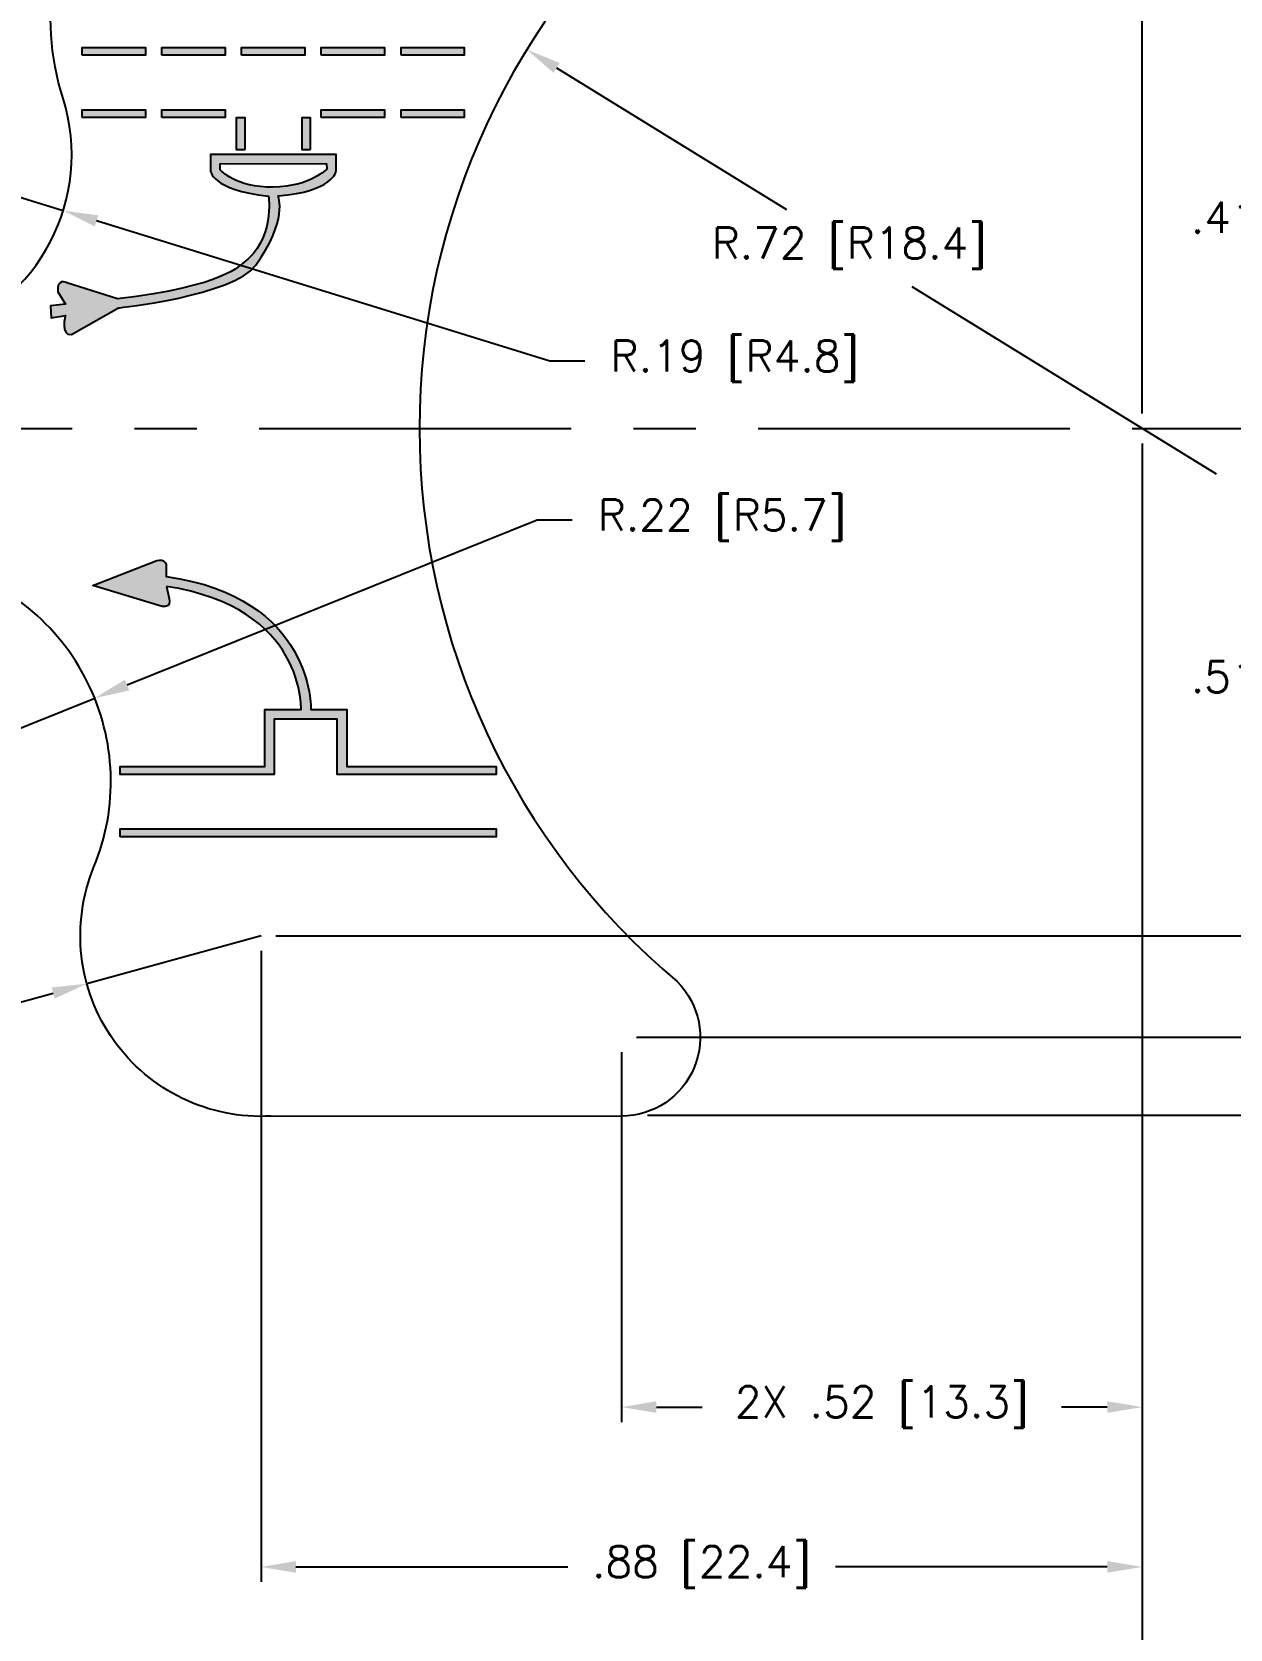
# Model space of a CAD drawing. Extents: x -2.1 to 19.7, y -0.3 to 16.
# Drawn here: x 8.39 to 13.2, y 5.19 to 11.6 of the extents above; entities that cross this region are included whole.
import ezdxf

# ---------------------------------------------------------------- set-up
doc = ezdxf.new("R2010")
doc.units = 0
doc.header["$MEASUREMENT"] = 0
doc.header["$PDMODE"] = 3
doc.header["$PDSIZE"] = 0.06
doc.linetypes.add('CENTER', pattern=[2, 1.25, -0.25, 0.25, -0.25])
doc.layers.get('0').update_dxf_attribs({"linetype": 'CONTINUOUS'})
doc.layers.get('Defpoints').update_dxf_attribs({"linetype": 'CONTINUOUS'})
for name, color, linetype in [('#Layer 1', 7, 'CONTINUOUS'), ('center', 7, 'CENTER'), ('DIM', 7, 'CONTINUOUS'), ('outline', 4, 'CONTINUOUS')]:
    doc.layers.add(name, color=color, linetype=linetype)
doc.styles.add('ROMANS', font='ROMANS.SHX')
doc.styles.get("Standard").update_dxf_attribs({"font": 'ROMANS.SHX'})
doc.dimstyles.get("Standard").update_dxf_attribs({"dimtxt": 0.18, "dimasz": 0.18, "dimexe": 0.18, "dimexo": 0.0625, "dimgap": 0.09, "dimtad": 0, "dimtih": 1, "dimtoh": 1, "dimdec": 4, "dimzin": 0, "dimdsep": 46, "dimtxsty": 'Standard', "dimcen": 0.09, "dimadec": 0, "dimazin": 0, "dimtfac": 1, "dimtdec": 4, "dimtofl": 0, "dimtmove": 0, "dimatfit": 3, "dimfxl": 1, "dimtolj": 1, "dimtzin": 0, "dimarcsym": 0})

# ---------------------------------------------------------------- blocks, each defined once
blk = doc.blocks.new('*D4')
at = {"layer": 'Defpoints', "color": 0, "transparency": 16777216}
for p in [(10.8027, 12.76), (16.4911, 12.76), (10.8027, 7.2513)]:
    blk.add_point(p, dxfattribs=at)
at = {"layer": 'DIM', "color": 0, "lineweight": -2, "transparency": 16777216}
for p, q in [((10.8627, 12.76), (16.5511, 12.76)), ((16.4911, 12.62), (16.4911, 10.2002)), ((16.4911, 7.3913), (16.4911, 9.8897)), ((10.8627, 7.2513), (16.5511, 7.2513))]:
    blk.add_line(p, q, dxfattribs=at)
at = {"layer": 'DIM', "color": 0, "transparency": 16777216}
for points in [[(16.4677, 12.62), (16.5144, 12.62), (16.4911, 12.76)], [(16.4677, 7.3913), (16.5144, 7.3913), (16.4911, 7.2513)]]:
    blk.add_solid(points, dxfattribs=at)
at = {"layer": 'DIM', "color": 0, "transparency": 16777216, "insert": (16.4911, 10.0449), "char_height": 0.125, "attachment_point": 5, "style": 'ROMANS'}
blk.add_mtext('\\A1;1.38 [35.0]', dxfattribs=at)
blk = doc.blocks.new('*D5')
at = {"layer": 'Defpoints', "color": 0, "transparency": 16777216}
for p in [(10.3788, 11.5249), (12.8461, 10.0055)]:
    blk.add_point(p, dxfattribs=at)
at = {"layer": 'DIM', "color": 0, "lineweight": -2, "transparency": 16777216}
for p, q in [((10.498, 11.4515), (11.42, 10.8837)), ((13.1441, 9.8219), (11.9242, 10.5732))]:
    blk.add_line(p, q, dxfattribs=at)
at = {"layer": 'DIM', "color": 0, "transparency": 16777216}
blk.add_solid([(10.5103, 11.4714), (10.4858, 11.4316), (10.3788, 11.5249)], dxfattribs=at)
at = {"layer": 'DIM', "color": 0, "transparency": 16777216, "insert": (11.6721, 10.7285), "char_height": 0.125, "attachment_point": 5, "style": 'ROMANS'}
blk.add_mtext('\\A1;R.72 [R18.4]', dxfattribs=at)
blk = doc.blocks.new('*D7')
at = {"layer": 'Defpoints', "color": 0, "transparency": 16777216}
for p in [(7.798, 11.1025), (8.5202, 10.8791)]:
    blk.add_point(p, dxfattribs=at)
at = {"layer": 'DIM', "color": 0, "lineweight": -2, "transparency": 16777216}
for p, q in [((7.798, 11.1025), (8.5202, 10.8791)), ((10.4714, 10.2755), (8.6539, 10.8377)), ((10.6114, 10.2755), (10.4714, 10.2755))]:
    blk.add_line(p, q, dxfattribs=at)
at = {"layer": 'DIM', "color": 0, "transparency": 16777216}
blk.add_solid([(8.6608, 10.86), (8.647, 10.8154), (8.5202, 10.8791)], dxfattribs=at)
at = {"layer": 'DIM', "color": 0, "transparency": 16777216, "insert": (11.2131, 10.2755), "char_height": 0.125, "attachment_point": 5, "style": 'ROMANS'}
blk.add_mtext('\\A1;R.19 [R4.8]', dxfattribs=at)
blk = doc.blocks.new('*D10')
at = {"layer": 'Defpoints', "color": 0, "transparency": 16777216}
for p in [(8.6462, 8.9241), (7.8134, 8.5891)]:
    blk.add_point(p, dxfattribs=at)
at = {"layer": 'DIM', "color": 0, "lineweight": -2, "transparency": 16777216}
for p, q in [((10.4203, 9.6378), (8.776, 8.9764)), ((10.5603, 9.6378), (10.4203, 9.6378)), ((7.8134, 8.5891), (8.6462, 8.9241))]:
    blk.add_line(p, q, dxfattribs=at)
at = {"layer": 'DIM', "color": 0, "transparency": 16777216}
blk.add_solid([(8.7673, 8.998), (8.7848, 8.9547), (8.6462, 8.9241)], dxfattribs=at)
at = {"layer": 'DIM', "color": 0, "transparency": 16777216, "insert": (11.162, 9.6378), "char_height": 0.125, "attachment_point": 5, "style": 'ROMANS'}
blk.add_mtext('\\A1;R.22 [R5.7]', dxfattribs=at)
blk = doc.blocks.new('*D11')
at = {"layer": 'Defpoints', "color": 0, "transparency": 16777216}
for p in [(9.3132, 7.9714), (8.6149, 7.7788)]:
    blk.add_point(p, dxfattribs=at)
at = {"layer": 'DIM', "color": 0, "lineweight": -2, "transparency": 16777216}
for p, q in [((9.3132, 7.9714), (8.6149, 7.7788)), ((7.6746, 7.5195), (8.4799, 7.7416)), ((7.5346, 7.5195), (7.6746, 7.5195))]:
    blk.add_line(p, q, dxfattribs=at)
at = {"layer": 'DIM', "color": 0, "transparency": 16777216}
blk.add_solid([(8.4737, 7.7641), (8.4861, 7.7191), (8.6149, 7.7788)], dxfattribs=at)
at = {"layer": 'DIM', "color": 0, "transparency": 16777216, "insert": (6.9329, 7.5195), "char_height": 0.125, "attachment_point": 5, "style": 'ROMANS'}
blk.add_mtext('\\A1;R.18 [R4.6]', dxfattribs=at)
blk = doc.blocks.new('*D16')
at = {"layer": 'Defpoints', "color": 0, "transparency": 16777216}
for p in [(12.8461, 10.0055), (10.7583, 7.564), (10.7583, 6.0813)]:
    blk.add_point(p, dxfattribs=at)
at = {"layer": 'DIM', "color": 0, "lineweight": -2, "transparency": 16777216}
for p, q in [((12.8461, 9.9455), (12.8461, 6.0213)), ((10.7583, 7.504), (10.7583, 6.0213)), ((10.8983, 6.0813), (11.0815, 6.0813)), ((12.7061, 6.0813), (12.5229, 6.0813))]:
    blk.add_line(p, q, dxfattribs=at)
at = {"layer": 'DIM', "color": 0, "transparency": 16777216}
for points in [[(10.8983, 6.1046), (10.8983, 6.0579), (10.7583, 6.0813)], [(12.7061, 6.1046), (12.7061, 6.0579), (12.8461, 6.0813)]]:
    blk.add_solid(points, dxfattribs=at)
at = {"layer": 'DIM', "color": 0, "transparency": 16777216, "insert": (11.8022, 6.0813), "char_height": 0.125, "attachment_point": 5, "style": 'ROMANS'}
blk.add_mtext('\\A1;2X .52 [13.3]', dxfattribs=at)
blk = doc.blocks.new('*D17')
at = {"layer": 'Defpoints', "color": 0, "transparency": 16777216}
for p in [(12.8461, 9.9455), (9.3132, 7.9714), (9.3132, 5.4403)]:
    blk.add_point(p, dxfattribs=at)
at = {"layer": 'DIM', "color": 0, "lineweight": -2, "transparency": 16777216}
for p, q in [((12.8461, 9.8855), (12.8461, 5.3803)), ((9.3132, 7.9114), (9.3132, 5.3803)), ((9.4532, 5.4403), (10.5435, 5.4403)), ((12.7061, 5.4403), (11.6159, 5.4403))]:
    blk.add_line(p, q, dxfattribs=at)
at = {"layer": 'DIM', "color": 0, "transparency": 16777216}
for points in [[(9.4532, 5.4636), (9.4532, 5.417), (9.3132, 5.4403)], [(12.7061, 5.4636), (12.7061, 5.417), (12.8461, 5.4403)]]:
    blk.add_solid(points, dxfattribs=at)
at = {"layer": 'DIM', "color": 0, "transparency": 16777216, "insert": (11.0797, 5.4403), "char_height": 0.125, "attachment_point": 5, "style": 'ROMANS'}
blk.add_mtext('\\A1;.88 [22.4]', dxfattribs=at)
blk = doc.blocks.new('*D18')
at = {"layer": 'Defpoints', "color": 0, "transparency": 16777216}
for p in [(12.8461, 10.0055), (7.8134, 8.5891), (7.8134, 4.8692)]:
    blk.add_point(p, dxfattribs=at)
at = {"layer": 'DIM', "color": 0, "lineweight": -2, "transparency": 16777216}
for p, q in [((12.8461, 9.9455), (12.8461, 4.8092)), ((7.8134, 8.5291), (7.8134, 4.8092)), ((7.9534, 4.8692), (9.74, 4.8692)), ((12.7061, 4.8692), (10.9195, 4.8692))]:
    blk.add_line(p, q, dxfattribs=at)
at = {"layer": 'DIM', "color": 0, "transparency": 16777216}
for points in [[(7.9534, 4.8926), (7.9534, 4.8459), (7.8134, 4.8692)], [(12.7061, 4.8926), (12.7061, 4.8459), (12.8461, 4.8692)]]:
    blk.add_solid(points, dxfattribs=at)
at = {"layer": 'DIM', "color": 0, "transparency": 16777216, "insert": (10.3297, 4.8692), "char_height": 0.125, "attachment_point": 5, "style": 'ROMANS'}
blk.add_mtext('\\A1;1.26 [32.0]', dxfattribs=at)
blk = doc.blocks.new('*D19')
at = {"layer": 'Defpoints', "color": 0, "transparency": 16777216}
for p in [(9.5714, 13.9377), (9.5714, 11.6576), (12.8461, 10.0055)]:
    blk.add_point(p, dxfattribs=at)
at = {"layer": 'DIM', "color": 0, "lineweight": -2, "transparency": 16777216}
for p, q in [((9.5714, 11.7176), (9.5714, 13.9977)), ((12.8461, 10.0655), (12.8461, 13.9977)), ((9.7114, 13.9377), (10.6726, 13.9377)), ((12.7061, 13.9377), (11.745, 13.9377))]:
    blk.add_line(p, q, dxfattribs=at)
at = {"layer": 'DIM', "color": 0, "transparency": 16777216}
for points in [[(9.7114, 13.961), (9.7114, 13.9144), (9.5714, 13.9377)], [(12.7061, 13.961), (12.7061, 13.9144), (12.8461, 13.9377)]]:
    blk.add_solid(points, dxfattribs=at)
at = {"layer": 'DIM', "color": 0, "transparency": 16777216, "insert": (11.2088, 13.9377), "char_height": 0.125, "attachment_point": 5, "style": 'ROMANS'}
blk.add_mtext('\\A1;.82 [20.8]', dxfattribs=at)
blk = doc.blocks.new('*D20')
at = {"layer": 'Defpoints', "color": 0, "transparency": 16777216}
for p in [(7.798, 14.5204), (7.798, 11.1025), (12.8461, 10.0055)]:
    blk.add_point(p, dxfattribs=at)
at = {"layer": 'DIM', "color": 0, "lineweight": -2, "transparency": 16777216}
for p, q in [((7.798, 11.1625), (7.798, 14.5804)), ((12.8461, 10.0655), (12.8461, 14.5804)), ((7.938, 14.5204), (9.7323, 14.5204)), ((12.7061, 14.5204), (10.9118, 14.5204))]:
    blk.add_line(p, q, dxfattribs=at)
at = {"layer": 'DIM', "color": 0, "transparency": 16777216}
for points in [[(7.938, 14.5437), (7.938, 14.4971), (7.798, 14.5204)], [(12.7061, 14.5437), (12.7061, 14.4971), (12.8461, 14.5204)]]:
    blk.add_solid(points, dxfattribs=at)
at = {"layer": 'DIM', "color": 0, "transparency": 16777216, "insert": (10.3221, 14.5204), "char_height": 0.125, "attachment_point": 5, "style": 'ROMANS'}
blk.add_mtext('\\A1;1.26 [32.1]', dxfattribs=at)
blk = doc.blocks.new('*D21')
at = {"layer": 'Defpoints', "color": 0, "transparency": 16777216}
for p in [(12.8461, 10.0055), (14.7771, 10.0055), (10.7583, 7.564)]:
    blk.add_point(p, dxfattribs=at)
at = {"layer": 'DIM', "color": 0, "lineweight": -2, "transparency": 16777216}
for p, q in [((12.9061, 10.0055), (14.8371, 10.0055)), ((14.7771, 9.8655), (14.7771, 8.9841)), ((14.7771, 7.704), (14.7771, 8.6736)), ((10.8183, 7.564), (14.8371, 7.564))]:
    blk.add_line(p, q, dxfattribs=at)
at = {"layer": 'DIM', "color": 0, "transparency": 16777216}
for points in [[(14.7538, 9.8655), (14.8004, 9.8655), (14.7771, 10.0055)], [(14.7538, 7.704), (14.8004, 7.704), (14.7771, 7.564)]]:
    blk.add_solid(points, dxfattribs=at)
at = {"layer": 'DIM', "color": 0, "transparency": 16777216, "insert": (14.7771, 8.8289), "char_height": 0.125, "attachment_point": 5, "style": 'ROMANS'}
blk.add_mtext('\\A1;.61 [15.5]', dxfattribs=at)
blk = doc.blocks.new('*D22')
at = {"layer": 'Defpoints', "color": 0, "transparency": 16777216}
for p in [(10.7576, 12.4452), (14.7771, 12.4452), (12.8461, 10.0055)]:
    blk.add_point(p, dxfattribs=at)
at = {"layer": 'DIM', "color": 0, "lineweight": -2, "transparency": 16777216}
for p, q in [((10.8176, 12.4452), (14.8371, 12.4452)), ((14.7771, 12.3052), (14.7771, 11.4032)), ((14.7771, 10.1455), (14.7771, 11.0927)), ((12.9061, 10.0055), (14.8371, 10.0055))]:
    blk.add_line(p, q, dxfattribs=at)
at = {"layer": 'DIM', "color": 0, "transparency": 16777216}
for points in [[(14.7538, 12.3052), (14.8004, 12.3052), (14.7771, 12.4452)], [(14.7538, 10.1455), (14.8004, 10.1455), (14.7771, 10.0055)]]:
    blk.add_solid(points, dxfattribs=at)
at = {"layer": 'DIM', "color": 0, "transparency": 16777216, "insert": (14.7771, 11.248), "char_height": 0.125, "attachment_point": 5, "style": 'ROMANS'}
blk.add_mtext('\\A1;.61 [15.5]', dxfattribs=at)
blk = doc.blocks.new('*D23')
at = {"layer": 'Defpoints', "color": 0, "transparency": 16777216}
for p in [(12.8461, 10.0055), (13.4809, 10.0055), (9.3132, 7.9714)]:
    blk.add_point(p, dxfattribs=at)
at = {"layer": 'DIM', "color": 0, "lineweight": -2, "transparency": 16777216}
for p, q in [((12.9061, 10.0055), (13.5409, 10.0055)), ((13.4809, 9.8655), (13.4809, 9.1437)), ((13.4809, 8.1114), (13.4809, 8.8332)), ((9.3732, 7.9714), (13.5409, 7.9714))]:
    blk.add_line(p, q, dxfattribs=at)
at = {"layer": 'DIM', "color": 0, "transparency": 16777216}
for points in [[(13.4576, 9.8655), (13.5042, 9.8655), (13.4809, 10.0055)], [(13.4576, 8.1114), (13.5042, 8.1114), (13.4809, 7.9714)]]:
    blk.add_solid(points, dxfattribs=at)
at = {"layer": 'DIM', "color": 0, "transparency": 16777216, "insert": (13.4809, 8.9885), "char_height": 0.125, "attachment_point": 5, "style": 'ROMANS'}
blk.add_mtext('\\A1;.51 [12.9]', dxfattribs=at)
blk = doc.blocks.new('*D24')
at = {"layer": 'Defpoints', "color": 0, "transparency": 16777216}
for p in [(9.5714, 11.6576), (13.4809, 11.6576), (12.8461, 10.0055)]:
    blk.add_point(p, dxfattribs=at)
at = {"layer": 'DIM', "color": 0, "lineweight": -2, "transparency": 16777216}
for p, q in [((9.6314, 11.6576), (13.5409, 11.6576)), ((13.4809, 11.5176), (13.4809, 10.9868)), ((13.4809, 10.1455), (13.4809, 10.6763)), ((12.9061, 10.0055), (13.5409, 10.0055))]:
    blk.add_line(p, q, dxfattribs=at)
at = {"layer": 'DIM', "color": 0, "transparency": 16777216}
for points in [[(13.4576, 11.5176), (13.5042, 11.5176), (13.4809, 11.6576)], [(13.4576, 10.1455), (13.5042, 10.1455), (13.4809, 10.0055)]]:
    blk.add_solid(points, dxfattribs=at)
at = {"layer": 'DIM', "color": 0, "transparency": 16777216, "insert": (13.4809, 10.8315), "char_height": 0.125, "attachment_point": 5, "style": 'ROMANS'}
blk.add_mtext('\\A1;.41 [10.5]', dxfattribs=at)

msp = doc.modelspace()

# ---------------------------------------------------------------- hatches: boundary and pattern name
h = msp.add_hatch(color=256)
edge = h.paths.add_edge_path()
edge.add_spline(control_points=[(8.5962, 11.502), (8.5962, 11.502), (8.8498, 11.502), (8.8498, 11.502), (8.8498, 11.502), (8.8498, 11.502), (8.8498, 11.5333), (8.8498, 11.5333), (8.8498, 11.5333), (8.8498, 11.5333), (8.5962, 11.5333), (8.5962, 11.5333), (8.5962, 11.5333), (8.5962, 11.5333), (8.5962, 11.502), (8.5962, 11.502)], knot_values=[0, 0, 0, 0, 0.25, 0.25, 0.25, 0.25, 0.5, 0.5, 0.5, 0.5, 0.75, 0.75, 0.75, 0.75, 1, 1, 1, 1], degree=3, periodic=0)
h = msp.add_hatch(color=256)
edge = h.paths.add_edge_path()
edge.add_spline(control_points=[(8.9158, 11.502), (8.9158, 11.502), (9.1693, 11.502), (9.1693, 11.502), (9.1693, 11.502), (9.1693, 11.502), (9.1693, 11.5333), (9.1693, 11.5333), (9.1693, 11.5333), (9.1693, 11.5333), (8.9158, 11.5333), (8.9158, 11.5333), (8.9158, 11.5333), (8.9158, 11.5333), (8.9158, 11.502), (8.9158, 11.502)], knot_values=[0, 0, 0, 0, 0.25, 0.25, 0.25, 0.25, 0.5, 0.5, 0.5, 0.5, 0.75, 0.75, 0.75, 0.75, 1, 1, 1, 1], degree=3, periodic=0)
h = msp.add_hatch(color=256)
edge = h.paths.add_edge_path()
edge.add_spline(control_points=[(9.2353, 11.502), (9.2353, 11.502), (9.4888, 11.502), (9.4888, 11.502), (9.4888, 11.502), (9.4888, 11.502), (9.4888, 11.5333), (9.4888, 11.5333), (9.4888, 11.5333), (9.4888, 11.5333), (9.2353, 11.5333), (9.2353, 11.5333), (9.2353, 11.5333), (9.2353, 11.5333), (9.2353, 11.502), (9.2353, 11.502)], knot_values=[0, 0, 0, 0, 0.25, 0.25, 0.25, 0.25, 0.5, 0.5, 0.5, 0.5, 0.75, 0.75, 0.75, 0.75, 1, 1, 1, 1], degree=3, periodic=0)
h = msp.add_hatch(color=256)
edge = h.paths.add_edge_path()
edge.add_spline(control_points=[(9.5548, 11.502), (9.5548, 11.502), (9.8084, 11.502), (9.8084, 11.502), (9.8084, 11.502), (9.8084, 11.502), (9.8084, 11.5333), (9.8084, 11.5333), (9.8084, 11.5333), (9.8084, 11.5333), (9.5548, 11.5333), (9.5548, 11.5333), (9.5548, 11.5333), (9.5548, 11.5333), (9.5548, 11.502), (9.5548, 11.502)], knot_values=[0, 0, 0, 0, 0.25, 0.25, 0.25, 0.25, 0.5, 0.5, 0.5, 0.5, 0.75, 0.75, 0.75, 0.75, 1, 1, 1, 1], degree=3, periodic=0)
h = msp.add_hatch(color=256)
edge = h.paths.add_edge_path()
edge.add_spline(control_points=[(9.8745, 11.502), (9.8745, 11.502), (10.128, 11.502), (10.128, 11.502), (10.128, 11.502), (10.128, 11.502), (10.128, 11.5333), (10.128, 11.5333), (10.128, 11.5333), (10.128, 11.5333), (9.8745, 11.5333), (9.8745, 11.5333), (9.8745, 11.5333), (9.8745, 11.5333), (9.8745, 11.502), (9.8745, 11.502)], knot_values=[0, 0, 0, 0, 0.25, 0.25, 0.25, 0.25, 0.5, 0.5, 0.5, 0.5, 0.75, 0.75, 0.75, 0.75, 1, 1, 1, 1], degree=3, periodic=0)
h = msp.add_hatch(color=256)
edge = h.paths.add_edge_path()
edge.add_spline(control_points=[(8.5962, 11.2519), (8.5962, 11.2519), (8.8498, 11.2519), (8.8498, 11.2519), (8.8498, 11.2519), (8.8498, 11.2519), (8.8498, 11.2832), (8.8498, 11.2832), (8.8498, 11.2832), (8.8498, 11.2832), (8.5962, 11.2832), (8.5962, 11.2832), (8.5962, 11.2832), (8.5962, 11.2832), (8.5962, 11.2519), (8.5962, 11.2519)], knot_values=[0, 0, 0, 0, 0.25, 0.25, 0.25, 0.25, 0.5, 0.5, 0.5, 0.5, 0.75, 0.75, 0.75, 0.75, 1, 1, 1, 1], degree=3, periodic=0)
h = msp.add_hatch(color=256)
edge = h.paths.add_edge_path()
edge.add_spline(control_points=[(8.9158, 11.2519), (8.9158, 11.2519), (9.1693, 11.2519), (9.1693, 11.2519), (9.1693, 11.2519), (9.1693, 11.2519), (9.1693, 11.2832), (9.1693, 11.2832), (9.1693, 11.2832), (9.1693, 11.2832), (8.9158, 11.2832), (8.9158, 11.2832), (8.9158, 11.2832), (8.9158, 11.2832), (8.9158, 11.2519), (8.9158, 11.2519)], knot_values=[0, 0, 0, 0, 0.25, 0.25, 0.25, 0.25, 0.5, 0.5, 0.5, 0.5, 0.75, 0.75, 0.75, 0.75, 1, 1, 1, 1], degree=3, periodic=0)
h = msp.add_hatch(color=256)
edge = h.paths.add_edge_path()
edge.add_spline(control_points=[(9.5548, 11.2519), (9.5548, 11.2519), (9.8084, 11.2519), (9.8084, 11.2519), (9.8084, 11.2519), (9.8084, 11.2519), (9.8084, 11.2832), (9.8084, 11.2832), (9.8084, 11.2832), (9.8084, 11.2832), (9.5548, 11.2832), (9.5548, 11.2832), (9.5548, 11.2832), (9.5548, 11.2832), (9.5548, 11.2519), (9.5548, 11.2519)], knot_values=[0, 0, 0, 0, 0.25, 0.25, 0.25, 0.25, 0.5, 0.5, 0.5, 0.5, 0.75, 0.75, 0.75, 0.75, 1, 1, 1, 1], degree=3, periodic=0)
h = msp.add_hatch(color=256)
edge = h.paths.add_edge_path()
edge.add_spline(control_points=[(9.8745, 11.2519), (9.8745, 11.2519), (10.128, 11.2519), (10.128, 11.2519), (10.128, 11.2519), (10.128, 11.2519), (10.128, 11.2832), (10.128, 11.2832), (10.128, 11.2832), (10.128, 11.2832), (9.8745, 11.2832), (9.8745, 11.2832), (9.8745, 11.2832), (9.8745, 11.2832), (9.8745, 11.2519), (9.8745, 11.2519)], knot_values=[0, 0, 0, 0, 0.25, 0.25, 0.25, 0.25, 0.5, 0.5, 0.5, 0.5, 0.75, 0.75, 0.75, 0.75, 1, 1, 1, 1], degree=3, periodic=0)
h = msp.add_hatch(color=256)
edge = h.paths.add_edge_path()
edge.add_spline(control_points=[(9.2492, 11.1246), (9.2492, 11.1246), (9.2133, 11.1246), (9.2133, 11.1246), (9.2133, 11.1246), (9.2133, 11.1246), (9.2133, 11.2508), (9.2133, 11.2508), (9.2133, 11.2508), (9.2133, 11.2508), (9.2492, 11.2508), (9.2492, 11.2508), (9.2492, 11.2508), (9.2492, 11.2508), (9.2492, 11.1246), (9.2492, 11.1246)], knot_values=[0, 0, 0, 0, 0.25, 0.25, 0.25, 0.25, 0.5, 0.5, 0.5, 0.5, 0.75, 0.75, 0.75, 0.75, 1, 1, 1, 1], degree=3, periodic=0)
h = msp.add_hatch(color=256)
edge = h.paths.add_edge_path()
edge.add_spline(control_points=[(9.512, 11.1246), (9.512, 11.1246), (9.4762, 11.1246), (9.4762, 11.1246), (9.4762, 11.1246), (9.4762, 11.1246), (9.4762, 11.2508), (9.4762, 11.2508), (9.4762, 11.2508), (9.4762, 11.2508), (9.512, 11.2508), (9.512, 11.2508), (9.512, 11.2508), (9.512, 11.2508), (9.512, 11.1246), (9.512, 11.1246)], knot_values=[0, 0, 0, 0, 0.25, 0.25, 0.25, 0.25, 0.5, 0.5, 0.5, 0.5, 0.75, 0.75, 0.75, 0.75, 1, 1, 1, 1], degree=3, periodic=0)
h = msp.add_hatch(color=256)
edge = h.paths.add_edge_path(flags=16)
edge.add_spline(control_points=[(9.1496, 11.0679), (9.1496, 11.0679), (9.1496, 11.0679), (9.1496, 11.0679), (9.1496, 11.0679), (9.1496, 11.0679), (9.1496, 11.0424), (9.1496, 11.0424), (9.1496, 11.0424), (9.1496, 11.0424), (9.2122, 10.9706), (9.3615, 10.9729), (9.3615, 10.9729), (9.5109, 10.9752), (9.5769, 11.0458), (9.5769, 11.0458), (9.5769, 11.0458), (9.5769, 11.0458), (9.5756, 11.0667), (9.5756, 11.0667), (9.5756, 11.0667), (9.5756, 11.0667), (9.1496, 11.0679), (9.1496, 11.0679)], knot_values=[0, 0, 0, 0, 0.166667, 0.166667, 0.166667, 0.166667, 0.333333, 0.333333, 0.333333, 0.333333, 0.5, 0.5, 0.5, 0.5, 0.666667, 0.666667, 0.666667, 0.666667, 0.833333, 0.833333, 0.833333, 0.833333, 1, 1, 1, 1], degree=3, periodic=0)
edge = h.paths.add_edge_path()
edge.add_spline(control_points=[(9.292, 10.6603), (9.2015, 10.5375), (8.7421, 10.4889), (8.7421, 10.4889), (8.7421, 10.4889), (8.7421, 10.4889), (8.5534, 10.3824), (8.5534, 10.3824), (8.5534, 10.3824), (8.507, 10.3767), (8.5291, 10.4589), (8.5291, 10.4589), (8.5291, 10.4589), (8.5291, 10.4589), (8.4723, 10.4496), (8.4723, 10.4496), (8.4723, 10.4496), (8.4723, 10.4496), (8.4688, 10.4971), (8.4688, 10.4971), (8.4688, 10.4971), (8.4688, 10.4971), (8.5291, 10.504), (8.5291, 10.504), (8.5291, 10.504), (8.5291, 10.504), (8.499, 10.5538), (8.499, 10.5538), (8.499, 10.5538), (8.492, 10.6105), (8.5349, 10.5897), (8.5349, 10.5897), (8.5349, 10.5897), (8.5349, 10.5897), (8.7374, 10.5248), (8.7374, 10.5248), (8.7374, 10.5248), (9.167, 10.5735), (9.2388, 10.6673), (9.2388, 10.6673), (9.2388, 10.6673), (9.3708, 10.7622), (9.343, 10.937), (9.343, 10.937), (9.343, 10.937), (9.1114, 10.9625), (9.1103, 11.04), (9.1103, 11.04), (9.1103, 11.04), (9.1103, 11.04), (9.1103, 11.1038), (9.1103, 11.1038), (9.1103, 11.1038), (9.1103, 11.1038), (9.6139, 11.1038), (9.6139, 11.1038), (9.6139, 11.1038), (9.6139, 11.1038), (9.6139, 11.0366), (9.6139, 11.0366), (9.6139, 11.0366), (9.6139, 11.0366), (9.6023, 10.9555), (9.3824, 10.9381), (9.3824, 10.9381), (9.3824, 10.9381), (9.4217, 10.8363), (9.292, 10.6603)], knot_values=[0, 0, 0, 0, 0.058824, 0.058824, 0.058824, 0.058824, 0.117647, 0.117647, 0.117647, 0.117647, 0.176471, 0.176471, 0.176471, 0.176471, 0.235294, 0.235294, 0.235294, 0.235294, 0.294118, 0.294118, 0.294118, 0.294118, 0.352941, 0.352941, 0.352941, 0.352941, 0.411765, 0.411765, 0.411765, 0.411765, 0.470588, 0.470588, 0.470588, 0.470588, 0.529412, 0.529412, 0.529412, 0.529412, 0.588235, 0.588235, 0.588235, 0.588235, 0.647059, 0.647059, 0.647059, 0.647059, 0.705882, 0.705882, 0.705882, 0.705882, 0.764706, 0.764706, 0.764706, 0.764706, 0.823529, 0.823529, 0.823529, 0.823529, 0.882353, 0.882353, 0.882353, 0.882353, 0.941176, 0.941176, 0.941176, 0.941176, 1, 1, 1, 1], degree=3, periodic=0)
h = msp.add_hatch(color=256)
edge = h.paths.add_edge_path()
edge.add_spline(control_points=[(8.934, 9.3719), (9.4924, 9.2877), (9.4736, 8.8786), (9.4736, 8.8786), (9.4736, 8.8786), (9.4736, 8.8786), (9.3291, 8.8786), (9.3291, 8.8786), (9.3291, 8.8786), (9.3291, 8.8786), (9.3291, 8.6504), (9.3291, 8.6504), (9.3291, 8.6504), (9.3291, 8.6504), (8.7479, 8.6504), (8.7479, 8.6504), (8.7479, 8.6504), (8.7479, 8.6504), (8.7479, 8.6179), (8.7479, 8.6179), (8.7479, 8.6179), (8.7479, 8.6179), (9.3662, 8.6179), (9.3662, 8.6179), (9.3662, 8.6179), (9.3662, 8.6179), (9.3662, 8.8392), (9.3662, 8.8392), (9.3662, 8.8392), (9.3662, 8.8392), (9.6185, 8.8392), (9.6185, 8.8392), (9.6185, 8.8392), (9.6185, 8.8392), (9.6185, 8.6179), (9.6185, 8.6179), (9.6185, 8.6179), (9.6185, 8.6179), (10.2563, 8.6179), (10.2563, 8.6179), (10.2563, 8.6179), (10.2563, 8.6179), (10.2563, 8.6504), (10.2563, 8.6504), (10.2563, 8.6504), (10.2563, 8.6504), (9.6579, 8.6504), (9.6579, 8.6504), (9.6579, 8.6504), (9.6579, 8.6504), (9.6579, 8.8788), (9.6579, 8.8788), (9.6579, 8.8788), (9.6579, 8.8788), (9.5131, 8.8788), (9.5131, 8.8788), (9.5131, 8.8788), (9.5131, 8.8788), (9.5271, 9.3295), (8.9331, 9.4112), (8.9331, 9.4112), (8.9331, 9.4112), (8.9331, 9.4588), (8.9331, 9.4588), (8.9331, 9.4588), (8.9331, 9.4588), (8.9287, 9.4866), (8.8949, 9.4754), (8.8949, 9.4754), (8.8949, 9.4754), (8.6388, 9.3763), (8.6388, 9.3763), (8.6388, 9.3763), (8.6388, 9.3763), (8.9175, 9.2921), (8.9175, 9.2921), (8.9175, 9.2921), (8.9175, 9.2921), (8.954, 9.2825), (8.9453, 9.3242), (8.9453, 9.3242), (8.9453, 9.3242), (8.934, 9.3719), (8.934, 9.3719)], knot_values=[0, 0, 0, 0, 0.047619, 0.047619, 0.047619, 0.047619, 0.095238, 0.095238, 0.095238, 0.095238, 0.142857, 0.142857, 0.142857, 0.142857, 0.190476, 0.190476, 0.190476, 0.190476, 0.238095, 0.238095, 0.238095, 0.238095, 0.285714, 0.285714, 0.285714, 0.285714, 0.333333, 0.333333, 0.333333, 0.333333, 0.380952, 0.380952, 0.380952, 0.380952, 0.428571, 0.428571, 0.428571, 0.428571, 0.47619, 0.47619, 0.47619, 0.47619, 0.52381, 0.52381, 0.52381, 0.52381, 0.571429, 0.571429, 0.571429, 0.571429, 0.619048, 0.619048, 0.619048, 0.619048, 0.666667, 0.666667, 0.666667, 0.666667, 0.714286, 0.714286, 0.714286, 0.714286, 0.761905, 0.761905, 0.761905, 0.761905, 0.809524, 0.809524, 0.809524, 0.809524, 0.857143, 0.857143, 0.857143, 0.857143, 0.904762, 0.904762, 0.904762, 0.904762, 0.952381, 0.952381, 0.952381, 0.952381, 1, 1, 1, 1], degree=3, periodic=0)
h = msp.add_hatch(color=256)
edge = h.paths.add_edge_path()
edge.add_spline(control_points=[(8.7479, 8.3678), (8.7479, 8.3678), (10.2563, 8.3678), (10.2563, 8.3678), (10.2563, 8.3678), (10.2563, 8.3678), (10.2563, 8.4003), (10.2563, 8.4003), (10.2563, 8.4003), (10.2563, 8.4003), (8.7479, 8.4003), (8.7479, 8.4003), (8.7479, 8.4003), (8.7479, 8.4003), (8.7479, 8.3678), (8.7479, 8.3678)], knot_values=[0, 0, 0, 0, 0.25, 0.25, 0.25, 0.25, 0.5, 0.5, 0.5, 0.5, 0.75, 0.75, 0.75, 0.75, 1, 1, 1, 1], degree=3, periodic=0)

# ---------------------------------------------------------------- linework, layer by layer
at = {"layer": '#Layer 1'}
for points, knots in [([(8.5962, 11.502), (8.5962, 11.502), (8.8498, 11.502), (8.8498, 11.502), (8.8498, 11.502), (8.8498, 11.502), (8.8498, 11.5333), (8.8498, 11.5333), (8.8498, 11.5333), (8.8498, 11.5333), (8.5962, 11.5333), (8.5962, 11.5333), (8.5962, 11.5333), (8.5962, 11.5333), (8.5962, 11.502), (8.5962, 11.502)], [0, 0, 0, 0, 0.25, 0.25, 0.25, 0.25, 0.5, 0.5, 0.5, 0.5, 0.75, 0.75, 0.75, 0.75, 1, 1, 1, 1]), ([(8.9158, 11.502), (8.9158, 11.502), (9.1693, 11.502), (9.1693, 11.502), (9.1693, 11.502), (9.1693, 11.502), (9.1693, 11.5333), (9.1693, 11.5333), (9.1693, 11.5333), (9.1693, 11.5333), (8.9158, 11.5333), (8.9158, 11.5333), (8.9158, 11.5333), (8.9158, 11.5333), (8.9158, 11.502), (8.9158, 11.502)], [0, 0, 0, 0, 0.25, 0.25, 0.25, 0.25, 0.5, 0.5, 0.5, 0.5, 0.75, 0.75, 0.75, 0.75, 1, 1, 1, 1]), ([(9.2353, 11.502), (9.2353, 11.502), (9.4888, 11.502), (9.4888, 11.502), (9.4888, 11.502), (9.4888, 11.502), (9.4888, 11.5333), (9.4888, 11.5333), (9.4888, 11.5333), (9.4888, 11.5333), (9.2353, 11.5333), (9.2353, 11.5333), (9.2353, 11.5333), (9.2353, 11.5333), (9.2353, 11.502), (9.2353, 11.502)], [0, 0, 0, 0, 0.25, 0.25, 0.25, 0.25, 0.5, 0.5, 0.5, 0.5, 0.75, 0.75, 0.75, 0.75, 1, 1, 1, 1]), ([(9.5548, 11.502), (9.5548, 11.502), (9.8084, 11.502), (9.8084, 11.502), (9.8084, 11.502), (9.8084, 11.502), (9.8084, 11.5333), (9.8084, 11.5333), (9.8084, 11.5333), (9.8084, 11.5333), (9.5548, 11.5333), (9.5548, 11.5333), (9.5548, 11.5333), (9.5548, 11.5333), (9.5548, 11.502), (9.5548, 11.502)], [0, 0, 0, 0, 0.25, 0.25, 0.25, 0.25, 0.5, 0.5, 0.5, 0.5, 0.75, 0.75, 0.75, 0.75, 1, 1, 1, 1]), ([(9.8745, 11.502), (9.8745, 11.502), (10.128, 11.502), (10.128, 11.502), (10.128, 11.502), (10.128, 11.502), (10.128, 11.5333), (10.128, 11.5333), (10.128, 11.5333), (10.128, 11.5333), (9.8745, 11.5333), (9.8745, 11.5333), (9.8745, 11.5333), (9.8745, 11.5333), (9.8745, 11.502), (9.8745, 11.502)], [0, 0, 0, 0, 0.25, 0.25, 0.25, 0.25, 0.5, 0.5, 0.5, 0.5, 0.75, 0.75, 0.75, 0.75, 1, 1, 1, 1]), ([(8.5962, 11.2519), (8.5962, 11.2519), (8.8498, 11.2519), (8.8498, 11.2519), (8.8498, 11.2519), (8.8498, 11.2519), (8.8498, 11.2832), (8.8498, 11.2832), (8.8498, 11.2832), (8.8498, 11.2832), (8.5962, 11.2832), (8.5962, 11.2832), (8.5962, 11.2832), (8.5962, 11.2832), (8.5962, 11.2519), (8.5962, 11.2519)], [0, 0, 0, 0, 0.25, 0.25, 0.25, 0.25, 0.5, 0.5, 0.5, 0.5, 0.75, 0.75, 0.75, 0.75, 1, 1, 1, 1]), ([(8.9158, 11.2519), (8.9158, 11.2519), (9.1693, 11.2519), (9.1693, 11.2519), (9.1693, 11.2519), (9.1693, 11.2519), (9.1693, 11.2832), (9.1693, 11.2832), (9.1693, 11.2832), (9.1693, 11.2832), (8.9158, 11.2832), (8.9158, 11.2832), (8.9158, 11.2832), (8.9158, 11.2832), (8.9158, 11.2519), (8.9158, 11.2519)], [0, 0, 0, 0, 0.25, 0.25, 0.25, 0.25, 0.5, 0.5, 0.5, 0.5, 0.75, 0.75, 0.75, 0.75, 1, 1, 1, 1]), ([(9.5548, 11.2519), (9.5548, 11.2519), (9.8084, 11.2519), (9.8084, 11.2519), (9.8084, 11.2519), (9.8084, 11.2519), (9.8084, 11.2832), (9.8084, 11.2832), (9.8084, 11.2832), (9.8084, 11.2832), (9.5548, 11.2832), (9.5548, 11.2832), (9.5548, 11.2832), (9.5548, 11.2832), (9.5548, 11.2519), (9.5548, 11.2519)], [0, 0, 0, 0, 0.25, 0.25, 0.25, 0.25, 0.5, 0.5, 0.5, 0.5, 0.75, 0.75, 0.75, 0.75, 1, 1, 1, 1]), ([(9.8745, 11.2519), (9.8745, 11.2519), (10.128, 11.2519), (10.128, 11.2519), (10.128, 11.2519), (10.128, 11.2519), (10.128, 11.2832), (10.128, 11.2832), (10.128, 11.2832), (10.128, 11.2832), (9.8745, 11.2832), (9.8745, 11.2832), (9.8745, 11.2832), (9.8745, 11.2832), (9.8745, 11.2519), (9.8745, 11.2519)], [0, 0, 0, 0, 0.25, 0.25, 0.25, 0.25, 0.5, 0.5, 0.5, 0.5, 0.75, 0.75, 0.75, 0.75, 1, 1, 1, 1]), ([(9.2492, 11.1246), (9.2492, 11.1246), (9.2133, 11.1246), (9.2133, 11.1246), (9.2133, 11.1246), (9.2133, 11.1246), (9.2133, 11.2508), (9.2133, 11.2508), (9.2133, 11.2508), (9.2133, 11.2508), (9.2492, 11.2508), (9.2492, 11.2508), (9.2492, 11.2508), (9.2492, 11.2508), (9.2492, 11.1246), (9.2492, 11.1246)], [0, 0, 0, 0, 0.25, 0.25, 0.25, 0.25, 0.5, 0.5, 0.5, 0.5, 0.75, 0.75, 0.75, 0.75, 1, 1, 1, 1]), ([(9.512, 11.1246), (9.512, 11.1246), (9.4762, 11.1246), (9.4762, 11.1246), (9.4762, 11.1246), (9.4762, 11.1246), (9.4762, 11.2508), (9.4762, 11.2508), (9.4762, 11.2508), (9.4762, 11.2508), (9.512, 11.2508), (9.512, 11.2508), (9.512, 11.2508), (9.512, 11.2508), (9.512, 11.1246), (9.512, 11.1246)], [0, 0, 0, 0, 0.25, 0.25, 0.25, 0.25, 0.5, 0.5, 0.5, 0.5, 0.75, 0.75, 0.75, 0.75, 1, 1, 1, 1]), ([(9.292, 10.6603), (9.2015, 10.5375), (8.7421, 10.4889), (8.7421, 10.4889), (8.7421, 10.4889), (8.7421, 10.4889), (8.5534, 10.3824), (8.5534, 10.3824), (8.5534, 10.3824), (8.507, 10.3767), (8.5291, 10.4589), (8.5291, 10.4589), (8.5291, 10.4589), (8.5291, 10.4589), (8.4723, 10.4496), (8.4723, 10.4496), (8.4723, 10.4496), (8.4723, 10.4496), (8.4688, 10.4971), (8.4688, 10.4971), (8.4688, 10.4971), (8.4688, 10.4971), (8.5291, 10.504), (8.5291, 10.504), (8.5291, 10.504), (8.5291, 10.504), (8.499, 10.5538), (8.499, 10.5538), (8.499, 10.5538), (8.492, 10.6105), (8.5349, 10.5897), (8.5349, 10.5897), (8.5349, 10.5897), (8.5349, 10.5897), (8.7374, 10.5248), (8.7374, 10.5248), (8.7374, 10.5248), (9.167, 10.5735), (9.2388, 10.6673), (9.2388, 10.6673), (9.2388, 10.6673), (9.3708, 10.7622), (9.343, 10.937), (9.343, 10.937), (9.343, 10.937), (9.1114, 10.9625), (9.1103, 11.04), (9.1103, 11.04), (9.1103, 11.04), (9.1103, 11.04), (9.1103, 11.1038), (9.1103, 11.1038), (9.1103, 11.1038), (9.1103, 11.1038), (9.6139, 11.1038), (9.6139, 11.1038), (9.6139, 11.1038), (9.6139, 11.1038), (9.6139, 11.0366), (9.6139, 11.0366), (9.6139, 11.0366), (9.6139, 11.0366), (9.6023, 10.9555), (9.3824, 10.9381), (9.3824, 10.9381), (9.3824, 10.9381), (9.4217, 10.8363), (9.292, 10.6603)], [0, 0, 0, 0, 0.058824, 0.058824, 0.058824, 0.058824, 0.117647, 0.117647, 0.117647, 0.117647, 0.176471, 0.176471, 0.176471, 0.176471, 0.235294, 0.235294, 0.235294, 0.235294, 0.294118, 0.294118, 0.294118, 0.294118, 0.352941, 0.352941, 0.352941, 0.352941, 0.411765, 0.411765, 0.411765, 0.411765, 0.470588, 0.470588, 0.470588, 0.470588, 0.529412, 0.529412, 0.529412, 0.529412, 0.588235, 0.588235, 0.588235, 0.588235, 0.647059, 0.647059, 0.647059, 0.647059, 0.705882, 0.705882, 0.705882, 0.705882, 0.764706, 0.764706, 0.764706, 0.764706, 0.823529, 0.823529, 0.823529, 0.823529, 0.882353, 0.882353, 0.882353, 0.882353, 0.941176, 0.941176, 0.941176, 0.941176, 1, 1, 1, 1]), ([(9.1496, 11.0679), (9.1496, 11.0679), (9.1496, 11.0679), (9.1496, 11.0679), (9.1496, 11.0679), (9.1496, 11.0679), (9.1496, 11.0424), (9.1496, 11.0424), (9.1496, 11.0424), (9.1496, 11.0424), (9.2122, 10.9706), (9.3615, 10.9729), (9.3615, 10.9729), (9.5109, 10.9752), (9.5769, 11.0458), (9.5769, 11.0458), (9.5769, 11.0458), (9.5769, 11.0458), (9.5756, 11.0667), (9.5756, 11.0667), (9.5756, 11.0667), (9.5756, 11.0667), (9.1496, 11.0679), (9.1496, 11.0679)], [0, 0, 0, 0, 0.166667, 0.166667, 0.166667, 0.166667, 0.333333, 0.333333, 0.333333, 0.333333, 0.5, 0.5, 0.5, 0.5, 0.666667, 0.666667, 0.666667, 0.666667, 0.833333, 0.833333, 0.833333, 0.833333, 1, 1, 1, 1]), ([(8.934, 9.3719), (9.4924, 9.2877), (9.4736, 8.8786), (9.4736, 8.8786), (9.4736, 8.8786), (9.4736, 8.8786), (9.3291, 8.8786), (9.3291, 8.8786), (9.3291, 8.8786), (9.3291, 8.8786), (9.3291, 8.6504), (9.3291, 8.6504), (9.3291, 8.6504), (9.3291, 8.6504), (8.7479, 8.6504), (8.7479, 8.6504), (8.7479, 8.6504), (8.7479, 8.6504), (8.7479, 8.6179), (8.7479, 8.6179), (8.7479, 8.6179), (8.7479, 8.6179), (9.3662, 8.6179), (9.3662, 8.6179), (9.3662, 8.6179), (9.3662, 8.6179), (9.3662, 8.8392), (9.3662, 8.8392), (9.3662, 8.8392), (9.3662, 8.8392), (9.6185, 8.8392), (9.6185, 8.8392), (9.6185, 8.8392), (9.6185, 8.8392), (9.6185, 8.6179), (9.6185, 8.6179), (9.6185, 8.6179), (9.6185, 8.6179), (10.2563, 8.6179), (10.2563, 8.6179), (10.2563, 8.6179), (10.2563, 8.6179), (10.2563, 8.6504), (10.2563, 8.6504), (10.2563, 8.6504), (10.2563, 8.6504), (9.6579, 8.6504), (9.6579, 8.6504), (9.6579, 8.6504), (9.6579, 8.6504), (9.6579, 8.8788), (9.6579, 8.8788), (9.6579, 8.8788), (9.6579, 8.8788), (9.5131, 8.8788), (9.5131, 8.8788), (9.5131, 8.8788), (9.5131, 8.8788), (9.5271, 9.3295), (8.9331, 9.4112), (8.9331, 9.4112), (8.9331, 9.4112), (8.9331, 9.4588), (8.9331, 9.4588), (8.9331, 9.4588), (8.9331, 9.4588), (8.9287, 9.4866), (8.8949, 9.4754), (8.8949, 9.4754), (8.8949, 9.4754), (8.6388, 9.3763), (8.6388, 9.3763), (8.6388, 9.3763), (8.6388, 9.3763), (8.9175, 9.2921), (8.9175, 9.2921), (8.9175, 9.2921), (8.9175, 9.2921), (8.954, 9.2825), (8.9453, 9.3242), (8.9453, 9.3242), (8.9453, 9.3242), (8.934, 9.3719), (8.934, 9.3719)], [0, 0, 0, 0, 0.047619, 0.047619, 0.047619, 0.047619, 0.095238, 0.095238, 0.095238, 0.095238, 0.142857, 0.142857, 0.142857, 0.142857, 0.190476, 0.190476, 0.190476, 0.190476, 0.238095, 0.238095, 0.238095, 0.238095, 0.285714, 0.285714, 0.285714, 0.285714, 0.333333, 0.333333, 0.333333, 0.333333, 0.380952, 0.380952, 0.380952, 0.380952, 0.428571, 0.428571, 0.428571, 0.428571, 0.47619, 0.47619, 0.47619, 0.47619, 0.52381, 0.52381, 0.52381, 0.52381, 0.571429, 0.571429, 0.571429, 0.571429, 0.619048, 0.619048, 0.619048, 0.619048, 0.666667, 0.666667, 0.666667, 0.666667, 0.714286, 0.714286, 0.714286, 0.714286, 0.761905, 0.761905, 0.761905, 0.761905, 0.809524, 0.809524, 0.809524, 0.809524, 0.857143, 0.857143, 0.857143, 0.857143, 0.904762, 0.904762, 0.904762, 0.904762, 0.952381, 0.952381, 0.952381, 0.952381, 1, 1, 1, 1]), ([(8.7479, 8.3678), (8.7479, 8.3678), (10.2563, 8.3678), (10.2563, 8.3678), (10.2563, 8.3678), (10.2563, 8.3678), (10.2563, 8.4003), (10.2563, 8.4003), (10.2563, 8.4003), (10.2563, 8.4003), (8.7479, 8.4003), (8.7479, 8.4003), (8.7479, 8.4003), (8.7479, 8.4003), (8.7479, 8.3678), (8.7479, 8.3678)], [0, 0, 0, 0, 0.25, 0.25, 0.25, 0.25, 0.5, 0.5, 0.5, 0.5, 0.75, 0.75, 0.75, 0.75, 1, 1, 1, 1])]:
    msp.add_open_spline(points, degree=3, knots=knots, dxfattribs=at)
at = {"layer": 'center'}
msp.add_line((7.3061, 10.0055), (13.3671, 10.0055), dxfattribs=at)
at = {"layer": 'outline'}
msp.add_lwpolyline([(10.7593, 7.247), (9.3534, 7.2482, -0.551845), (8.6434, 8.2473, 0.454527), (8.0398, 9.4577, -0.340695), (7.8057, 9.7628), (7.8057, 10.0813, -0.327171), (8.0257, 10.3817, 0.413444), (8.5194, 11.3283, -0.507307), (9.5755, 12.76), (10.7567, 12.76, -0.671503), (10.9789, 12.2212, 0.465417), (10.9817, 7.7873, -0.666793), (10.7593, 7.2482)], format="xyb", dxfattribs=at)

# ---------------------------------------------------------------- dimensions: what is measured, and where the dimension line sits
at = {"layer": 'DIM'}
for base, p1, p2, override, picture, middle in [((7.798, 14.5204), (12.8461, 10.0055), (7.798, 11.1025), {"dimtxt": 0.125, "dimasz": 0.14, "dimexe": 0.06, "dimexo": 0.06, "dimgap": 0.06, "dimdec": 2, "dimlfac": 0.25, "dimzin": 4, "dimtxsty": 'ROMANS', "dimcen": 0, "dimdle": 0.35, "dimtdec": 2, "dimtix": 1, "dimatfit": 0, "dimtzin": 4}, '*D20', (10.3221, 14.5204)), ((9.5714, 13.9377), (12.8461, 10.0055), (9.5714, 11.6576), {"dimtxt": 0.125, "dimasz": 0.14, "dimexe": 0.06, "dimexo": 0.06, "dimgap": 0.06, "dimdec": 2, "dimlfac": 0.25, "dimzin": 4, "dimtxsty": 'ROMANS', "dimcen": 0, "dimdle": 0.35, "dimtdec": 2, "dimtix": 1, "dimatfit": 0, "dimtzin": 4}, '*D19', (11.2088, 13.9377)), ((7.8134, 4.8692), (12.8461, 10.0055), (7.8134, 8.5891), {"dimtxt": 0.125, "dimasz": 0.14, "dimexe": 0.06, "dimexo": 0.06, "dimgap": 0.06, "dimdec": 2, "dimlfac": 0.25, "dimzin": 4, "dimtxsty": 'ROMANS', "dimcen": 0, "dimdle": 0.35, "dimtdec": 2, "dimtix": 1, "dimatfit": 0, "dimtzin": 4}, '*D18', (10.3297, 4.8692)), ((10.7583, 6.0813), (12.8461, 10.0055), (10.7583, 7.564), {"dimtxt": 0.125, "dimasz": 0.14, "dimexe": 0.06, "dimexo": 0.06, "dimgap": 0.06, "dimdec": 2, "dimlfac": 0.25, "dimzin": 4, "dimpost": '2X <>', "dimtxsty": 'ROMANS', "dimcen": 0, "dimdle": 0.35, "dimtdec": 2, "dimtix": 1, "dimatfit": 0, "dimtzin": 4}, '*D16', (11.8022, 6.0813)), ((9.3132, 5.4403), (12.8461, 9.9455), (9.3132, 7.9714), {"dimtxt": 0.125, "dimasz": 0.14, "dimexe": 0.06, "dimexo": 0.06, "dimgap": 0.06, "dimdec": 2, "dimlfac": 0.25, "dimzin": 4, "dimtxsty": 'ROMANS', "dimcen": 0, "dimdle": 0.35, "dimtdec": 2, "dimtix": 1, "dimatfit": 0, "dimtzin": 4}, '*D17', (11.0797, 5.4403))]:
    dim = msp.add_linear_dim(base=base, p1=p1, p2=p2, dimstyle='Standard', override=override, dxfattribs=at)
    dim.commit()
    dim.dimension.update_dxf_attribs({"geometry": picture, "text_midpoint": middle})
for base, p1, p2, picture, middle in [((16.4911, 12.76), (10.8027, 7.2513), (10.8027, 12.76), '*D4', (16.4911, 10.0449)), ((14.7771, 12.4452), (12.8461, 10.0055), (10.7576, 12.4452), '*D22', (14.7771, 11.248)), ((14.7771, 10.0055), (10.7583, 7.564), (12.8461, 10.0055), '*D21', (14.7771, 8.8289))]:
    dim = msp.add_linear_dim(base=base, p1=p1, p2=p2, angle=90, dimstyle='Standard', override={"dimtxt": 0.125, "dimasz": 0.14, "dimexe": 0.06, "dimexo": 0.06, "dimgap": 0.06, "dimdec": 2, "dimlfac": 0.25, "dimzin": 4, "dimtxsty": 'ROMANS', "dimcen": 0, "dimdle": 0.35, "dimtdec": 2, "dimtix": 1, "dimatfit": 0, "dimtzin": 4}, dxfattribs=at)
    dim.commit()
    dim.dimension.update_dxf_attribs({"geometry": picture, "text_midpoint": middle, "dimtype": 160})
for base, p1, p2, picture, middle in [((13.4809, 11.6576), (12.8461, 10.0055), (9.5714, 11.6576), '*D24', (13.4809, 10.8315)), ((13.4809, 10.0055), (9.3132, 7.9714), (12.8461, 10.0055), '*D23', (13.4809, 8.9885))]:
    dim = msp.add_linear_dim(base=base, p1=p1, p2=p2, angle=90, dimstyle='Standard', override={"dimtxt": 0.125, "dimasz": 0.14, "dimexe": 0.06, "dimexo": 0.06, "dimgap": 0.06, "dimdec": 2, "dimlfac": 0.25, "dimzin": 4, "dimtxsty": 'ROMANS', "dimcen": 0, "dimdle": 0.35, "dimtdec": 2, "dimtix": 1, "dimatfit": 0, "dimtzin": 4}, dxfattribs=at)
    dim.commit()
    dim.dimension.update_dxf_attribs({"geometry": picture, "text_midpoint": middle})
dim = msp.add_radius_dim(center=(12.8461, 10.0055), mpoint=(10.3788, 11.5249), dimstyle='Standard', override={"dimtxt": 0.125, "dimasz": 0.14, "dimexe": 0.06, "dimexo": 0.06, "dimgap": 0.06, "dimdec": 2, "dimlfac": 0.25, "dimzin": 4, "dimtxsty": 'ROMANS', "dimcen": 0, "dimdle": 0.35, "dimtdec": 2, "dimtix": 1, "dimatfit": 0, "dimtzin": 4}, dxfattribs=at)
dim.commit()
dim.dimension.update_dxf_attribs({"geometry": '*D5', "text_midpoint": (11.6721, 10.7285)})
for center, mpoint, picture, middle in [((7.798, 11.1025), (8.5202, 10.8791), '*D7', (10.4714, 10.2755)), ((7.8134, 8.5891), (8.6462, 8.9241), '*D10', (10.4203, 9.6378)), ((9.3132, 7.9714), (8.6149, 7.7788), '*D11', (7.6746, 7.5195))]:
    dim = msp.add_radius_dim(center=center, mpoint=mpoint, dimstyle='Standard', override={"dimtxt": 0.125, "dimasz": 0.14, "dimexe": 0.06, "dimexo": 0.06, "dimgap": 0.06, "dimdec": 2, "dimlfac": 0.25, "dimzin": 4, "dimtxsty": 'ROMANS', "dimcen": 0, "dimdle": 0.35, "dimtdec": 2, "dimtix": 1, "dimtofl": 1, "dimtmove": 1, "dimatfit": 0, "dimtzin": 4}, dxfattribs=at)
    dim.commit()
    dim.dimension.update_dxf_attribs({"geometry": picture, "text_midpoint": middle, "dimtype": 164})

doc.saveas('drawing.dxf')
